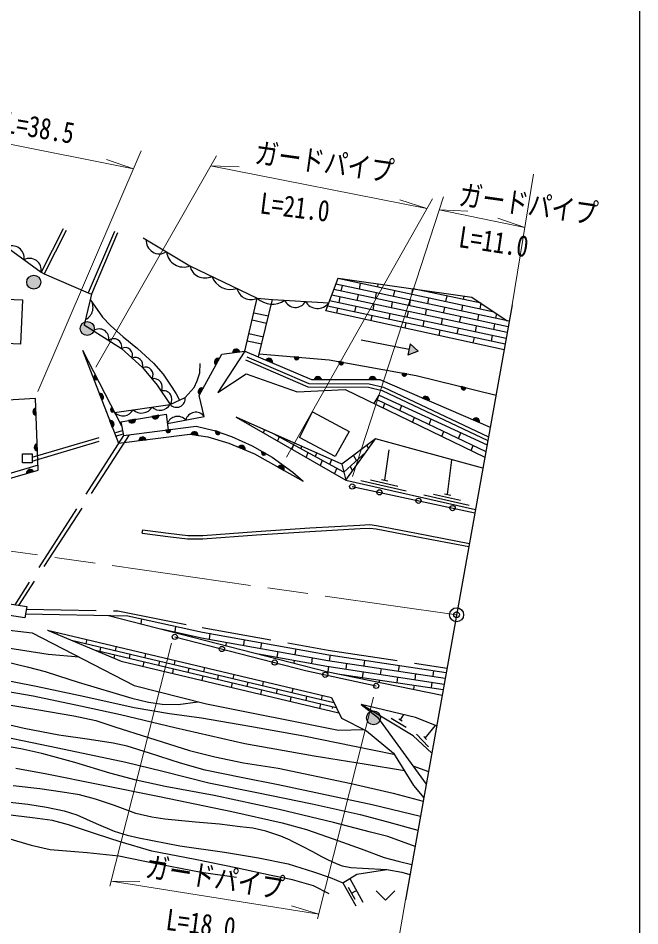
# Model space of a CAD drawing. Units: millimetres at full size, sheet at 1:1000; details may follow other scales. Extents: x 40000 to 680000, y 20000 to 380000.
# Drawn here: x 525536 to 579000, y 238332 to 316435 of the extents above; entities that cross this region are included whole.
import ezdxf
from ezdxf.enums import TextEntityAlignment as Align

# ---------------------------------------------------------------- set-up
doc = ezdxf.new("R2010")
doc.units = ezdxf.units.MM
doc.header["$LTSCALE"] = 1000
doc.header["$PDMODE"] = 32
doc.header["$PDSIZE"] = 500
doc.linetypes.add('CHAIN', pattern=[18.5, 12, -1.5, 3.5, -1.5])
doc.linetypes.add('DASHED', pattern=[7.5, 6, -1.5])
for name, color, linetype, lineweight in [('M-BGD', 7, 'Continuous', 25), ('M-BMK', 2, 'CHAIN', 13), ('M-BMK-OTRS', 5, 'Continuous', 25), ('M-BMK-SRVR', 3, 'Continuous', 25), ('M-STR-HTXT', 7, 'Continuous', 13), ('M-TTL-BAND', 7, 'Continuous', 25)]:
    doc.layers.add(name, color=color, linetype=linetype, lineweight=lineweight)
doc.layers.add('M-OTRS', color=6, linetype='Continuous')
doc.styles.add('ＭＳ ゴシック', font='')
doc.styles.get('ＭＳ ゴシック').set_extended_font_data('MS Gothic')

msp = doc.modelspace()

# ---------------------------------------------------------------- hatches: boundary and pattern name
at = {"layer": 'M-BGD'}
for points in [[(526452, 294139, -0.41421), (527301, 294139, -0.41421), (527301, 293291, -1)], [(532023, 289984, -1), (530933, 289482, -1)], [(559062, 287433), (559943, 287772), (559253, 288415)], [(544605, 287736), (543985, 287652, -0.84072)], [(542839, 287149), (542538, 286600, -0.84072)], [(547400, 286775), (546825, 287023, -0.84072)], [(549688, 287251, -0.4608), (549468, 287034, -0.4608), (549288, 287285)], [(553528, 286808, -0.4608), (553289, 286612, -0.4608), (553133, 286879)], [(558952, 285830, -0.4608), (558712, 285634, -0.4608), (558556, 285901)], [(532357, 285363, -0.4608), (532056, 285433, -0.4608), (532173, 285720)], [(551624, 285333), (550998, 285333, -0.84072)], [(556330, 285333), (555704, 285333, -0.84072)], [(541442, 284600), (541141, 284052, -0.84072)], [(564042, 284640, -0.4608), (563791, 284459, -0.4608), (563652, 284735)], [(532727, 283565), (532501, 284148, -0.84072)], [(560893, 283497), (560319, 283744, -0.84072)], [(527049, 282889), (527074, 282263, -0.84072)], [(533795, 282581, -0.4608), (533494, 282651, -0.4608), (533611, 282938)], [(537026, 282158), (537642, 282264, -0.84072)], [(565205, 281641), (564630, 281889, -0.84072)], [(533630, 281226), (533405, 281810, -0.84072)], [(535017, 281811), (535634, 281917, -0.84072)], [(538644, 281031, -0.4608), (538474, 280773, -0.4608), (538245, 280980)], [(541018, 280538), (540400, 280632, -0.84072)], [(542902, 280782, -0.4608), (542636, 280624, -0.4608), (542522, 280912)], [(527171, 279828), (527196, 279203, -0.84072)], [(536535, 280164), (535914, 280084, -0.84072)], [(545053, 279290), (544474, 279527, -0.84072)], [(546850, 278962, -0.4608), (546559, 278858, -0.4608), (546501, 279161)], [(526860, 277417), (526258, 277245, -0.84072)], [(547859, 277822), (548403, 277512, 0.84072)], [(555490, 256229, -0.41421), (556090, 256829, -0.41421), (556690, 256229, -1)]]:
    msp.add_hatch(color=256, dxfattribs=at).paths.add_polyline_path(points)

# ---------------------------------------------------------------- linework, layer by layer
for p, q in [((529402, 298306), (527505, 294578)), ((529669, 298170), (527773, 294442)), ((533811, 298084), (531567, 292793)), ((534087, 297967), (531843, 292676)), ((527505, 294578), (527773, 294442)), ((566474, 291148), (553033, 294020)), ((553507, 294006), (553491, 293922)), ((567682, 289868), (552679, 293073)), ((567770, 290360), (552856, 293546)), ((553394, 293431), (553297, 292941)), ((554958, 293609), (554861, 293118)), ((556481, 293580), (556425, 293295)), ((557892, 292982), (557795, 292491)), ((559455, 293155), (559359, 292668)), ((565346, 291901), (559518, 293146)), ((560928, 292844), (560948, 292941)), ((531567, 292793), (531843, 292676)), ((545033, 287795), (546090, 292339)), ((546210, 287288), (547397, 292225)), ((567505, 288883), (552325, 292126)), ((567594, 289375), (552502, 292599)), ((553200, 292450), (553103, 291960)), ((554764, 292627), (554667, 292137)), ((556328, 292805), (556231, 292314)), ((559262, 292178), (559165, 291687)), ((560826, 292355), (560729, 291864)), ((562390, 292532), (562293, 292042)), ((563844, 292222), (563896, 292519)), ((567417, 288391), (552148, 291652)), ((553006, 291469), (552925, 291057)), ((554570, 291646), (554473, 291156)), ((556134, 291823), (556037, 291333)), ((557698, 292001), (557601, 291510)), ((560632, 291374), (560535, 290883)), ((562196, 291551), (562099, 291060)), ((563760, 291728), (563663, 291238)), ((565324, 291905), (565227, 291415)), ((545800, 291093), (547056, 290808)), ((555940, 290842), (555856, 290414)), ((557504, 291019), (557407, 290529)), ((559068, 291197), (558971, 290706)), ((562002, 290570), (561905, 290079)), ((563566, 290747), (563469, 290256)), ((565130, 290924), (565033, 290434)), ((566677, 291013), (566597, 290611)), ((545658, 290482), (546907, 290187)), ((558874, 290216), (558787, 289771)), ((560438, 290393), (560341, 289902)), ((563373, 289766), (563276, 289275)), ((564937, 289943), (564840, 289452)), ((566501, 290120), (566404, 289630)), ((545382, 289296), (546626, 289020)), ((561808, 289589), (561718, 289129)), ((566307, 289139), (566210, 288649)), ((545236, 288668), (546479, 288409)), ((559157, 287924), (555034, 288726)), ((559253, 288415), (559062, 287433)), ((559943, 287772), (559253, 288415)), ((564743, 288962), (564649, 288486)), ((531069, 287856), (534425, 281363)), ((543985, 287652), (544605, 287736)), ((559943, 287772), (559062, 287433)), ((542538, 286600), (542839, 287149)), ((546825, 287023), (547400, 286775)), ((549688, 287251), (549288, 287285)), ((553528, 286808), (553133, 286879)), ((558952, 285830), (558556, 285901)), ((532357, 285363), (532173, 285720)), ((550998, 285333), (551624, 285333)), ((555704, 285333), (556330, 285333)), ((541141, 284052), (541442, 284600)), ((564042, 284640), (563652, 284735)), ((532501, 284148), (532727, 283565)), ((556164, 283266), (556571, 283995)), ((556368, 283631), (565762, 279156)), ((556571, 283995), (565862, 279717)), ((560319, 283744), (560893, 283497)), ((527074, 282263), (527049, 282889)), ((533795, 282581), (533611, 282938)), ((556915, 282903), (557083, 283290)), ((558347, 282688), (558524, 283096)), ((537642, 282264), (537026, 282158)), ((559438, 281684), (559612, 282085)), ((533405, 281810), (533630, 281226)), ((535634, 281917), (535017, 281811)), ((545438, 281580), (545390, 281461)), ((560877, 281483), (561068, 281925)), ((564630, 281889), (565205, 281641)), ((538644, 281031), (538245, 280980)), ((540400, 280632), (541018, 280538)), ((542902, 280782), (542522, 280912)), ((546717, 281010), (546615, 280759)), ((553538, 277370), (547501, 280660)), ((547980, 280399), (547841, 280056)), ((561961, 280464), (562142, 280880)), ((563406, 280278), (563612, 280753)), ((527196, 279203), (527171, 279828)), ((535914, 280084), (536535, 280164)), ((548637, 280154), (548599, 280062)), ((549218, 279725), (549067, 279354)), ((553711, 276692), (556265, 280228)), ((555522, 279669), (555664, 279396)), ((556094, 280099), (556126, 280036)), ((564484, 279244), (564671, 279675)), ((544474, 279527), (545053, 279290)), ((546850, 278962), (546501, 279161)), ((549916, 279584), (549836, 279388)), ((550455, 279050), (550293, 278651)), ((551196, 279014), (551073, 278713)), ((553538, 277370), (555448, 279096)), ((555164, 278840), (555205, 278761)), ((557065, 276672), (557444, 279293)), ((551692, 278376), (551518, 277949)), ((552475, 278444), (552311, 278039)), ((554387, 278816), (554627, 278355)), ((562470, 275450), (562846, 278439)), ((526258, 277245), (526860, 277417)), ((547859, 277822), (548403, 277512)), ((552929, 277702), (552744, 277246)), ((553365, 278048), (553711, 276692)), ((554091, 277869), (554288, 277490)), ((555009, 276645), (558910, 275763)), ((555842, 276702), (558183, 276173)), ((556792, 276734), (557338, 276610)), ((554270, 276134), (564813, 273862)), ((560413, 275423), (564315, 274541)), ((561247, 275481), (563588, 274951)), ((562197, 275512), (562743, 275388)), ((536208, 272109), (536249, 272407)), ((536131, 264763), (536074, 264332)), ((539073, 264122), (539006, 263625)), ((528899, 263580), (528870, 263438)), ((540477, 263305), (540464, 263206)), ((542017, 263504), (541950, 263008)), ((530121, 262909), (552680, 257537)), ((531430, 262977), (531356, 262614)), ((543428, 262741), (543390, 262455)), ((544972, 262971), (544906, 262474)), ((546450, 262704), (546384, 262208)), ((532175, 262039), (552891, 257106)), ((532621, 262313), (532548, 261950)), ((533813, 261649), (533756, 261370)), ((533960, 262375), (533887, 262012)), ((535152, 261711), (535078, 261348)), ((536491, 261772), (536417, 261409)), ((546317, 261712), (546316, 261704)), ((547861, 261941), (547795, 261445)), ((549405, 262170), (549339, 261674)), ((536344, 261046), (536264, 260653)), ((537683, 261108), (537609, 260745)), ((539022, 261169), (538948, 260807)), ((549273, 261178), (549243, 260953)), ((550817, 261408), (550751, 260911)), ((552361, 261640), (552295, 261145)), ((553779, 260924), (553712, 260420)), ((555328, 261190), (555263, 260702)), ((538874, 260444), (538795, 260052)), ((540213, 260505), (540140, 260143)), ((541552, 260567), (541479, 260204)), ((552229, 260648), (552170, 260208)), ((555194, 260192), (555130, 259710)), ((556746, 260481), (556677, 259964)), ((558294, 260740), (558230, 260260)), ((561261, 260290), (561198, 259818)), ((541405, 259841), (541326, 259450)), ((542744, 259903), (542670, 259540)), ((544083, 259964), (544009, 259601)), ((546614, 259362), (546540, 258999)), ((553201, 259996), (562091, 258681)), ((553646, 259930), (553643, 259905)), ((556614, 259491), (556589, 259299)), ((558160, 259735), (558098, 259271)), ((559714, 260039), (559643, 259507)), ((543936, 259239), (543856, 258848)), ((545275, 259300), (545201, 258937)), ((546466, 258636), (546387, 258247)), ((547805, 258698), (547732, 258335)), ((549144, 258759), (549071, 258396)), ((559582, 259052), (559534, 258693)), ((561126, 259279), (561066, 258832)), ((548997, 258033), (548918, 257645)), ((550336, 258095), (550262, 257732)), ((551675, 258156), (551601, 257794)), ((551528, 257431), (551449, 257043)), ((552576, 257173), (552551, 257048)), ((557621, 256189), (558906, 255416)), ((558418, 256059), (558692, 256514)), ((558268, 256150), (558568, 255969)), ((560534, 254492), (561432, 255566)), ((559802, 254833), (560829, 253740)), ((560414, 254619), (560654, 254364)), ((559471, 252112), (560822, 251600)), ((559536, 250421), (560416, 249338)), ((554059, 242404), (555188, 240358)), ((553460, 242032), (554577, 240040)), ((553909, 241662), (554495, 240615)), ((554202, 241139), (554568, 241344))]:
    msp.add_line(p, q, dxfattribs=at)
at = {"layer": 'M-BGD', "linetype": 'DASHED'}
for p, q in [((527773, 294442), (531567, 292793)), ((534599, 280512), (525255, 265960)), ((535087, 280574), (525578, 265908)), ((526746, 278650), (534506, 280963)), ((526746, 278310), (534565, 280674))]:
    msp.add_line(p, q, dxfattribs=at)
at = {"layer": 'M-BGD'}
for points in [[(520946, 299064), (521563, 298906), (527505, 294578)], [(536294, 297543), (540306, 295128), (546090, 292339), (547397, 292225), (552255, 291940)], [(567329, 287898), (552001, 291259), (553052, 294071), (564561, 292424), (567602, 290396)], [(531843, 292676), (531219, 290060), (534432, 288013), (536218, 286370), (537483, 284869), (538605, 283195)], [(531738, 292236), (532777, 290713), (533468, 289993), (534571, 289008), (535806, 288023), (537188, 286745), (537997, 285790), (538585, 284937), (539114, 284099), (539410, 283576)], [(531069, 287856), (534159, 279857), (540287, 280649), (541845, 280412), (543667, 279857), (545860, 278960), (550033, 276584)], [(538366, 281560), (541524, 282159), (541100, 283977), (543044, 287524), (545033, 287795), (550751, 285333), (556627, 285333), (566135, 281241)], [(545033, 287795), (542705, 284226), (545146, 285829), (549530, 284271), (553666, 284474), (565674, 278668)], [(546270, 287538), (552278, 287033), (559773, 285682), (566631, 284008)], [(533835, 282504), (538605, 283195), (539894, 283805), (540673, 284643), (540923, 285231), (541158, 285907), (541188, 286730)], [(545078, 287027), (550457, 284700), (555678, 284677), (556853, 284406), (565932, 280106)], [(545197, 287302), (550520, 285000), (555712, 284977), (556952, 284691), (565987, 280412)], [(493297, 283334), (498937, 280865), (524381, 276709), (527263, 277532), (527016, 283705), (523640, 283499)], [(527245, 277982), (524446, 277141), (498760, 281411), (493695, 283639), (493297, 283334)], [(534357, 281697), (538251, 282369), (538444, 281006)], [(544295, 282089), (553711, 276692), (564868, 274170)], [(565504, 277716), (556265, 280228), (553365, 278048), (544295, 282089)], [(534357, 281697), (534599, 280512), (540845, 281314), (542388, 280958), (543880, 280448), (545652, 279645), (547373, 278664), (549149, 277374), (550033, 276584)], [(536249, 272407), (536464, 272377), (538453, 272129), (540128, 271932), (541407, 271928), (546003, 272275), (550612, 272574), (554923, 272823), (555787, 272860), (556366, 272792), (559794, 272120), (564339, 271219)], [(536208, 272109), (536425, 272080), (538417, 271831), (540110, 271632), (541418, 271628), (546024, 271976), (550631, 272275), (554939, 272523), (555776, 272560), (556319, 272496), (559738, 271825), (564294, 270971)], [(530773, 261453), (528128, 261685), (524634, 262232), (521195, 262882), (516163, 263652), (506873, 265183), (501647, 266059), (496919, 266754), (494271, 267000), (490936, 267496), (487897, 268075), (485815, 268506), (484933, 268766), (484386, 269009)], [(486104, 269375), (489006, 268738), (492181, 268178), (495382, 267858), (497863, 267752), (500744, 267432), (504318, 266978), (508085, 266374), (511165, 265792), (516170, 264903), (519285, 264407), (523768, 263876), (526739, 263533)], [(482791, 268595), (485061, 267820), (487161, 267239), (489527, 266786), (491894, 266342), (493836, 266076), (503003, 264782), (515651, 262682), (518284, 262250), (522045, 261536), (524537, 261047), (526319, 260616), (527855, 260219), (529014, 259855), (530685, 259308), (535301, 257933), (536758, 257581), (537920, 257414), (539297, 257380), (540980, 257615)], [(477661, 267367), (480154, 267454), (481691, 267454), (482937, 267318), (484474, 266987), (487686, 266287), (491432, 265410), (495442, 264535), (498887, 263738), (501709, 263193), (505426, 262493), (509249, 261964), (513784, 261283), (518484, 260567), (523264, 259706), (527089, 258969), (531268, 258073), (535510, 257107), (538563, 256590), (541297, 256229), (545465, 255510), (550101, 254683), (554473, 253795), (557855, 253105)], [(558753, 251671), (555290, 252258), (550982, 252938), (545027, 254002), (539019, 255365), (534338, 256483), (530891, 257241), (526824, 258093), (522980, 258763), (520033, 259165), (515476, 259736), (511200, 260306), (508747, 260802), (505699, 261440), (499082, 262991), (490092, 264924), (487367, 265508), (485654, 265741), (483708, 265935), (481820, 266013), (475056, 266189), (471961, 266247), (469907, 266648)], [(526174, 265176), (534982, 265013), (541400, 263615), (552249, 261657), (562350, 260125)], [(533297, 265044), (552062, 260230), (562002, 258185)], [(491685, 263967), (495553, 262957), (499685, 261793), (504112, 260714), (506933, 259986), (510094, 259212), (512654, 258717), (515206, 258353), (519407, 257984), (524399, 257415), (527152, 256961), (530313, 256404), (532217, 255995), (533840, 255459), (536743, 254534), (540283, 253429), (542445, 252876), (544905, 252366), (547906, 251897), (554172, 250570), (557783, 249756), (560366, 249056)], [(526739, 263533), (535524, 259002), (541730, 257424), (553071, 255172), (555283, 255218)], [(528067, 263778), (552469, 257967), (553331, 256209), (555490, 255112), (557810, 253177), (559536, 250421)], [(528067, 263778), (534404, 261096), (553116, 256647)], [(537837, 263879), (541302, 263125), (552168, 261164), (562266, 259658)], [(560128, 247728), (555991, 248739), (552486, 249484), (547908, 250469), (544708, 251097), (541615, 251734), (539508, 252338), (536844, 253176), (534918, 253781), (533715, 254051), (531663, 254369), (529039, 254739), (526044, 255322), (523064, 256005), (520196, 256673), (517516, 257122), (514307, 257510), (510688, 257982), (509091, 258189), (507323, 258595), (503743, 259697), (498506, 261311), (493300, 262814), (491997, 263194)], [(539008, 263196), (550241, 260309), (556328, 258979)], [(491002, 262077), (494663, 261115), (498964, 260044), (502684, 259022), (506505, 257928), (509071, 257225), (511388, 256583), (513505, 256282), (518320, 255682), (521999, 255072), (528946, 253653), (534792, 252416), (537977, 251642), (541928, 250643), (546074, 249794), (550816, 248833), (554944, 247925), (557219, 247297), (559918, 246558)], [(546215, 261730), (552086, 260670), (562169, 259118)], [(559668, 245164), (557327, 246015), (555845, 246404), (552641, 247216), (547983, 248356), (542390, 249554), (538183, 250324), (535676, 250872), (533432, 251483), (530413, 252393), (527582, 253162), (525777, 253570), (524269, 253814), (521828, 254193), (517334, 254716), (513340, 255179), (511062, 255506), (509608, 255857), (505709, 256887), (499281, 258532), (491347, 260641)], [(561526, 255528), (559703, 256271), (555047, 257389), (556440, 256290), (560628, 250517)], [(561108, 253194), (559519, 254696), (555047, 257389)], [(491848, 256062), (493982, 255626), (495892, 255063), (499146, 253997), (505476, 251792), (510842, 249943), (514129, 249064), (518833, 247730), (522548, 246491), (526648, 245265), (528284, 244895), (531465, 244640), (534202, 244348), (536278, 243929), (538616, 243471), (541268, 242944), (544307, 242516)], [(525328, 251888), (528009, 251417), (532569, 250492), (537681, 249463), (543916, 248181), (548245, 247186), (550333, 246623), (552634, 245823), (555028, 244951), (556999, 244215), (558206, 243895), (559391, 243616)], [(548925, 245704), (548122, 246057), (546850, 246474), (545713, 246725), (544620, 246859), (542860, 247078), (540786, 247239), (538152, 247503), (537040, 247683), (535659, 248010), (533812, 248687), (532199, 249245), (530818, 249592), (529360, 249823), (527388, 250107), (525114, 250390)], [(523507, 249118), (526372, 248790), (527984, 248535), (529490, 248220), (530569, 247870), (532253, 247134), (533779, 246469), (534916, 246126), (535900, 245893), (539439, 245229), (543273, 244682), (546211, 244172), (548756, 243676), (550947, 242966), (552362, 242492), (553460, 242032)], [(552285, 241087), (550927, 241762), (549119, 242287), (547300, 242664), (544391, 243287), (540758, 244049), (537025, 244767), (534305, 245548), (532278, 246229), (529876, 247010), (528493, 247405), (526774, 247618), (524609, 247878)], [(548925, 245704), (549951, 245188), (550863, 244719), (551634, 244308), (552193, 244012), (552887, 243704), (553414, 243492), (554140, 243351), (555155, 243306), (557235, 243175)], [(553460, 242032), (554657, 242776), (557235, 243175), (558538, 242962), (559233, 242737)], [(556338, 241348), (557134, 240552), (557929, 241348)]]:
    msp.add_lwpolyline(points, dxfattribs=at)
for points in [[(520098, 292436), (525905, 292187), (525742, 288389), (519935, 288638)], [(550859, 282547), (553989, 280874), (552799, 278722), (549718, 280342)], [(525897, 278941), (526746, 278941), (526746, 278164), (525897, 278164)], [(524588, 266067), (526273, 265797), (526117, 264824), (524432, 265094)]]:
    msp.add_lwpolyline(points, close=True, dxfattribs=at)
at = {"layer": 'M-BGD', "linetype": 'DASHED'}
msp.add_lwpolyline([(526237, 265574), (534109, 265428), (541359, 264008), (552195, 262052), (562418, 260502)], dxfattribs=at)
at = {"layer": 'M-BGD'}
for centre, radius in [((526877, 293715), 600), ((531478, 289733), 600), ((554270, 276134), 225), ((556609, 275630), 225), ((559958, 274908), 225), ((562897, 274275), 225), ((539008, 263196), 225), ((543061, 262155), 225), ((547596, 260989), 225), ((551947, 259936), 225), ((556328, 258979), 225), ((556090, 256229), 600)]:
    msp.add_circle(centre, radius, dxfattribs=at)
for centre, radius, start, end in [((525005, 295806), 1048, 351.14731, 116.71981), ((537686, 297304), 1147, 175.55747, 302.35557), ((539755, 296484), 1463, 185.82051, 292.09254), ((526519, 294763), 1003, 349.3372, 118.52991), ((541588, 295392), 1310, 191.65582, 296.85735), ((543821, 294847), 1755, 200.79329, 287.71988), ((545556, 293448), 1231, 192.78816, 295.72501), ((530836, 291539), 1140, 295.45578, 37.71179), ((547392, 293748), 1919, 227.26176, 304.25581), ((549386, 292532), 986, 202.02555, 331.26068), ((551292, 292659), 1202, 209.99966, 323.28658), ((532513, 288866), 827, 349.61192, 125.37052), ((533744, 288153), 702, 348.48633, 126.49611), ((534739, 287450), 641, 336.16189, 118.62001), ((544302, 287640), 318, 17.65202, 177.86976), ((535595, 286588), 660, 340.66389, 114.11801), ((542736, 286848), 318, 71.16499, 231.38272), ((547091, 286849), 318, 346.59495, 146.81269), ((549485, 287236), 203, 166.23753, 4.16092), ((553325, 286812), 203, 160.81617, 358.73956), ((536469, 285753), 666, 328.13159, 112.10177), ((558749, 285834), 203, 160.81617, 358.73956), ((532237, 285527), 203, 108.37105, 306.29444), ((537203, 284698), 723, 330.81301, 103.44045), ((551311, 285278), 318, 9.89113, 170.10887), ((556017, 285278), 318, 9.89113, 170.10887), ((538037, 283648), 726, 321.38918, 106.26968), ((541339, 284300), 318, 71.16499, 231.38272), ((563840, 284657), 203, 157.32262, 355.246), ((532563, 283837), 318, 301.01541, 101.23314), ((539159, 283692), 744, 221.8845, 8.80872), ((560584, 283570), 318, 346.6085, 146.82623), ((527116, 282578), 318, 102.18302, 262.40076), ((533675, 282745), 203, 108.37105, 306.29444), ((534542, 283234), 1016, 225.89272, 330.59364), ((536146, 283515), 1061, 227.34816, 329.13819), ((537742, 283695), 997, 226.58593, 329.90043), ((537325, 282265), 318, 199.6921, 359.90983), ((539249, 281215), 948, 42.83446, 158.64783), ((540806, 281633), 890, 36.22379, 165.2585), ((564896, 281715), 318, 346.6085, 146.82623), ((533467, 281498), 318, 301.01541, 101.23314), ((535316, 281918), 318, 199.6921, 359.90983), ((538448, 280974), 203, 178.36065, 16.28404), ((540701, 280531), 318, 1.22272, 161.44045), ((542702, 280817), 203, 152.17357, 350.09696), ((527238, 279517), 318, 102.18302, 262.40076), ((536232, 280070), 318, 17.25511, 177.47284), ((544743, 279358), 318, 347.62645, 147.84419), ((546659, 279034), 203, 141.35294, 339.27632), ((526574, 277279), 318, 25.82806, 186.04579), ((548104, 277619), 318, 340.2382, 140.45594)]:
    msp.add_arc(centre, radius, start, end, dxfattribs=at)
at = {"layer": 'M-BMK'}
msp.add_lwpolyline([(458716, 280836), (464557, 279680), (483535, 276316), (497003, 274551), (563242, 265100)], dxfattribs=at)
at = {"layer": 'M-BMK-OTRS'}
msp.add_line((568023, 291768), (558842, 240558), dxfattribs=at)
at = {"layer": 'M-BMK-SRVR'}
msp.add_circle((563242, 265100), 600, dxfattribs=at)
at = {"layer": 'M-OTRS'}
msp.add_point((563242, 265100), dxfattribs=at)
at = {"layer": 'M-STR-HTXT'}
for p, q in [((504822, 309537), (535458, 303477)), ((536115, 305008), (527228, 284311)), ((532208, 286418), (542582, 304598)), ((535458, 303477), (533139, 304284)), ((542090, 303737), (560693, 300047)), ((542090, 303737), (544544, 303649)), ((568023, 291768), (569868, 302999)), ((561166, 300884), (548600, 278647)), ((562117, 301060), (554284, 276984)), ((560693, 300047), (558359, 300807)), ((561755, 299947), (569116, 298422)), ((561755, 299947), (564206, 299815)), ((569116, 298422), (566796, 299225)), ((538712, 262654), (533423, 241756)), ((556081, 258017), (551293, 238947)), ((533532, 242189), (551387, 239323)), ((533532, 242189), (535987, 242141)), ((551387, 239323), (549041, 240046)), ((558842, 240558), (556517, 227174))]:
    msp.add_line(p, q, dxfattribs=at)
at = {"layer": 'M-TTL-BAND'}
msp.add_line((579000, 20000), (579000, 370000), dxfattribs=at)

# ---------------------------------------------------------------- texts
at = {"layer": 'M-STR-HTXT', "style": 'ＭＳ ゴシック', "width": 0.8}
for s, rotation, p in [('ガードパイプ\u3000L=38.5', 350.442, (520243, 306736)), ('ガードパイプ', 352.025, (551676, 302612)), ('ガードパイプ', 351.948, (569219, 298984)), ('L=21.0', 352.946, (549160, 298729)), ('L=11.0', 351.474, (566221, 295757)), ('ガードパイプ', 350.756, (542231, 241057)), ('L=18.0', 352.48, (541063, 237060))]:
    msp.add_text(s, height=1833, rotation=rotation, dxfattribs=at).set_placement(p, align=Align.BOTTOM_CENTER)

doc.saveas('drawing.dxf')
